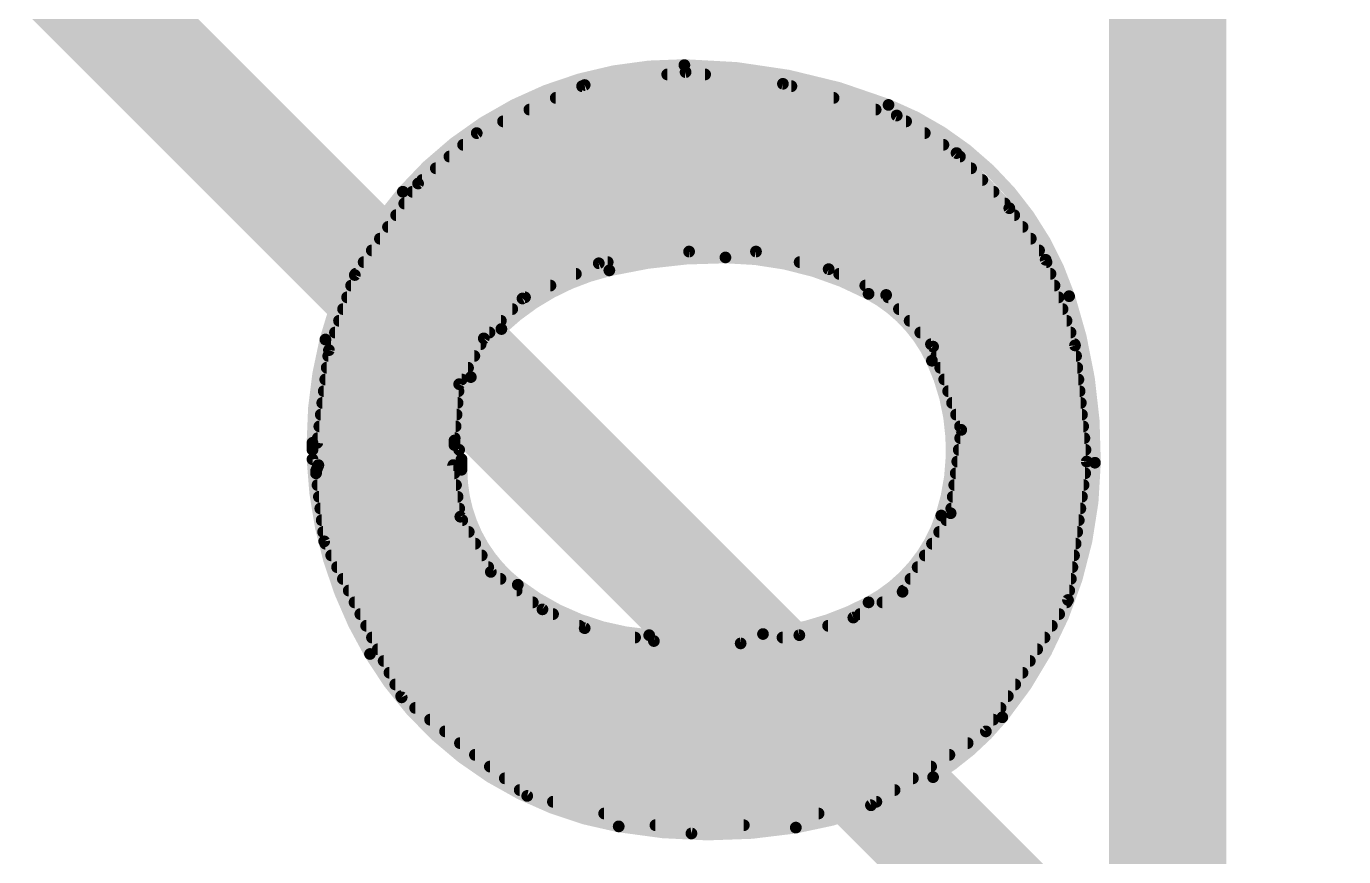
# Model space of a CAD drawing. Extents: x -0.1 to 53.5, y -15.6 to 62.5.
# Drawn here: x 12.007 to 14.859, y 17.229 to 19.027 of the extents above; entities that cross this region are included whole.
import ezdxf

# ---------------------------------------------------------------- set-up
doc = ezdxf.new("R2010")
doc.units = 0
for name, color, linetype in [('1', 12, 'CONTINUOUS'), ('16', 132, 'CONTINUOUS'), ('21', 41, 'CONTINUOUS')]:
    doc.layers.add(name, color=color, linetype=linetype)

msp = doc.modelspace()

# ---------------------------------------------------------------- linework, layer by layer
at = {"layer": '1', "const_width": 0.254}
for points in [[(14.478, 17.653), (14.478, 19.558)], [(14.478, 11.811), (14.478, 17.653)]]:
    msp.add_lwpolyline(points, dxfattribs=at)
at = {"layer": '1', "const_width": 0.127}
for points in [[(14.5415, 17.653, 1), (14.4145, 17.653)], [(14.4145, 17.653, 1), (14.5415, 17.653)]]:
    msp.add_lwpolyline(points, format="xyb", dxfattribs=at)
at = {"layer": '16', "const_width": 0.254}
msp.add_lwpolyline([(14.732, 16.51), (8.89, 22.352)], dxfattribs=at)
at = {"layer": '21'}
for points, const_width in [([(13.4315, 18.9433, 0.2195), (12.8219, 18.669)], 0.0254), ([(13.8735, 18.857, 0.092), (13.4315, 18.9433)], 0.0254), ([(13.4316, 18.9496, 1), (13.4314, 18.937)], 0.0127), ([(13.4349, 18.9344, 1), (13.4333, 18.9218)], 0.0127), ([(13.4314, 18.937, 1), (13.4316, 18.9496)], 0.0127), ([(13.4349, 18.9218, 1), (13.4333, 18.9344)], 0.0127), ([(13.2148, 18.9064, 1), (13.2164, 18.8938)], 0.0127), ([(13.2182, 18.8943, 1), (13.213, 18.9059)], 0.0127), ([(13.3943, 18.9294, 1), (13.3943, 18.9167)], 0.0127), ([(13.4764, 18.9167, 1), (13.4764, 18.9294)], 0.0127), ([(13.6466, 18.9088, 1), (13.6432, 18.8966)], 0.0127), ([(13.6441, 18.8964, 1), (13.6457, 18.909)], 0.0127), ([(13.153, 18.8786, 1), (13.153, 18.8658)], 0.0127), ([(13.21, 18.904, 1), (13.21, 18.8912)], 0.0127), ([(13.6632, 18.8912, 1), (13.6632, 18.904)], 0.0127), ([(13.7545, 18.8658, 1), (13.7545, 18.8786)], 0.0127), ([(13.0959, 18.8532, 1), (13.0959, 18.8405)], 0.0127), ([(13.8457, 18.8405, 1), (13.8457, 18.8532)], 0.0127), ([(14.2646, 18.4429, 0.2224), (13.8735, 18.857)], 0.0254), ([(13.8758, 18.8629, 1), (13.8712, 18.8511)], 0.0127), ([(13.8712, 18.8511, 1), (13.8758, 18.8629)], 0.0127), ([(13.0389, 18.8278, 1), (13.0389, 18.815)], 0.0127), ([(13.8947, 18.8395, 1), (13.8879, 18.8287)], 0.0127), ([(13.8896, 18.828, 1), (13.893, 18.8402)], 0.0127), ([(13.9115, 18.815, 1), (13.9115, 18.8278)], 0.0127), ([(12.9819, 18.8024, 1), (12.9819, 18.7896)], 0.0127), ([(12.9793, 18.8018, 1), (12.9845, 18.7902)], 0.0127), ([(12.986, 18.7912, 1), (12.9778, 18.8008)], 0.0127), ([(13.952, 18.7896, 1), (13.952, 18.8024)], 0.0127), ([(12.9524, 18.777, 1), (12.9524, 18.7643)], 0.0127), ([(13.9924, 18.7643, 1), (13.9924, 18.777)], 0.0127), ([(12.9228, 18.7516, 1), (12.9228, 18.7388)], 0.0127), ([(14.0254, 18.7572, 1), (14.0162, 18.7484)], 0.0127), ([(14.0174, 18.7474, 1), (14.0242, 18.7582)], 0.0127), ([(14.0281, 18.7388, 1), (14.0281, 18.7516)], 0.0127), ([(12.8933, 18.7262, 1), (12.8933, 18.7134)], 0.0127), ([(14.0524, 18.7134, 1), (14.0524, 18.7262)], 0.0127), ([(12.8508, 18.6916, 1), (12.859, 18.682)], 0.0127), ([(12.8601, 18.6832, 1), (12.8497, 18.6904)], 0.0127), ([(12.8637, 18.7008, 1), (12.8637, 18.6881)], 0.0127), ([(14.0767, 18.6881, 1), (14.0767, 18.7008)], 0.0127), ([(12.8219, 18.669, 0.1172), (12.6543, 18.349)], 0.0254), ([(12.8171, 18.6732, 1), (12.8267, 18.6648)], 0.0127), ([(12.8267, 18.6648, 1), (12.8171, 18.6732)], 0.0127), ([(12.825, 18.65, 1), (12.825, 18.6372)], 0.0127), ([(12.8426, 18.6754, 1), (12.8426, 18.6626)], 0.0127), ([(14.101, 18.6626, 1), (14.101, 18.6754)], 0.0127), ([(14.1253, 18.6372, 1), (14.1253, 18.65)], 0.0127), ([(12.8074, 18.6246, 1), (12.8074, 18.6119)], 0.0127), ([(14.1403, 18.6371, 1), (14.1299, 18.6297)], 0.0127), ([(14.1305, 18.629, 1), (14.1397, 18.6378)], 0.0127), ([(14.1458, 18.6119, 1), (14.1458, 18.6246)], 0.0127), ([(12.7898, 18.5992, 1), (12.7898, 18.5864)], 0.0127), ([(14.1637, 18.5864, 1), (14.1637, 18.5992)], 0.0127), ([(12.7723, 18.5738, 1), (12.7723, 18.561)], 0.0127), ([(14.1816, 18.561, 1), (14.1816, 18.5738)], 0.0127), ([(12.7547, 18.5484, 1), (12.7547, 18.5357)], 0.0127), ([(13.4417, 18.5459, 1), (13.4417, 18.5331)], 0.0127), ([(13.4425, 18.5332, 1), (13.4409, 18.5458)], 0.0127), ([(13.588, 18.5457, 1), (13.585, 18.5333)], 0.0127), ([(13.5865, 18.5331, 1), (13.5865, 18.5459)], 0.0127), ([(14.1995, 18.5357, 1), (14.1995, 18.5484)], 0.0127), ([(12.7371, 18.523, 1), (12.7371, 18.5102)], 0.0127), ([(13.2453, 18.5204, 1), (13.2469, 18.5078)], 0.0127), ([(13.2488, 18.5083, 1), (13.2434, 18.5199)], 0.0127), ([(13.5204, 18.5268, 0.0602), (13.269, 18.4988)], 0.0254), ([(13.2654, 18.5102, 1), (13.2654, 18.523)], 0.0127), ([(13.8303, 18.448, 0.1204), (13.5204, 18.5268)], 0.0254), ([(13.5205, 18.5331, 1), (13.5203, 18.5205)], 0.0127), ([(13.5203, 18.5205, 1), (13.5205, 18.5331)], 0.0127), ([(13.6811, 18.523, 1), (13.6811, 18.5102)], 0.0127), ([(13.7465, 18.5072, 1), (13.7413, 18.4956)], 0.0127), ([(13.7424, 18.4952, 1), (13.7454, 18.5076)], 0.0127), ([(14.2198, 18.5238, 1), (14.2078, 18.5196)], 0.0127), ([(14.2086, 18.518, 1), (14.219, 18.5254)], 0.0127), ([(14.2155, 18.5102, 1), (14.2155, 18.523)], 0.0127), ([(12.7126, 18.4923, 1), (12.723, 18.4851)], 0.0127), ([(12.7238, 18.4866, 1), (12.7118, 18.4908)], 0.0127), ([(12.7195, 18.4976, 1), (12.7195, 18.4848)], 0.0127), ([(13.269, 18.4988, 0.1342), (13.0353, 18.3718)], 0.0254), ([(13.1965, 18.4848, 1), (13.1965, 18.4976)], 0.0127), ([(13.2675, 18.505, 1), (13.2705, 18.4926)], 0.0127), ([(13.2705, 18.4926, 1), (13.2675, 18.505)], 0.0127), ([(13.7666, 18.4976, 1), (13.7666, 18.4848)], 0.0127), ([(14.2242, 18.4848, 1), (14.2242, 18.4976)], 0.0127), ([(12.7099, 18.4722, 1), (12.7099, 18.4595)], 0.0127), ([(13.1415, 18.4595, 1), (13.1415, 18.4722)], 0.0127), ([(13.8232, 18.4722, 1), (13.8232, 18.4595)], 0.0127), ([(13.9675, 18.3032, 0.1633), (13.8303, 18.448)], 0.0254), ([(13.8333, 18.4536, 1), (13.8273, 18.4424)], 0.0127), ([(13.8273, 18.4424, 1), (13.8333, 18.4536)], 0.0127), ([(13.8731, 18.4498, 1), (13.8637, 18.4412)], 0.0127), ([(13.8658, 18.4397, 1), (13.871, 18.4513)], 0.0127), ([(14.2329, 18.4595, 1), (14.2329, 18.4722)], 0.0127), ([(14.3205, 18.0823, 0.083), (14.2646, 18.4429)], 0.0254), ([(14.2706, 18.4449, 1), (14.2586, 18.4409)], 0.0127), ([(12.6925, 18.4214, 1), (12.6925, 18.4086)], 0.0127), ([(12.7012, 18.4468, 1), (12.7012, 18.434)], 0.0127), ([(13.0588, 18.4086, 1), (13.0588, 18.4214)], 0.0127), ([(13.0783, 18.4437, 1), (13.0837, 18.4321)], 0.0127), ([(13.0856, 18.4335, 1), (13.0764, 18.4423)], 0.0127), ([(13.0864, 18.434, 1), (13.0864, 18.4468)], 0.0127), ([(13.873, 18.4468, 1), (13.873, 18.434)], 0.0127), ([(13.8961, 18.4214, 1), (13.8961, 18.4086)], 0.0127), ([(14.2416, 18.434, 1), (14.2416, 18.4468)], 0.0127), ([(14.2503, 18.4086, 1), (14.2503, 18.4214)], 0.0127), ([(14.2586, 18.4409, 1), (14.2706, 18.4449)], 0.0127), ([(12.6837, 18.396, 1), (12.6837, 18.3833)], 0.0127), ([(13.0342, 18.3833, 1), (13.0342, 18.396)], 0.0127), ([(13.9192, 18.396, 1), (13.9192, 18.3833)], 0.0127), ([(14.259, 18.3833, 1), (14.259, 18.396)], 0.0127), ([(12.675, 18.3706, 1), (12.675, 18.3578)], 0.0127), ([(13.0353, 18.3718, 0.1209), (12.9692, 18.2677)], 0.0254), ([(13.0095, 18.3578, 1), (13.0095, 18.3706)], 0.0127), ([(13.0309, 18.3764, 1), (13.0397, 18.3672)], 0.0127), ([(13.0397, 18.3672, 1), (13.0309, 18.3764)], 0.0127), ([(13.9423, 18.3706, 1), (13.9423, 18.3578)], 0.0127), ([(14.2677, 18.3578, 1), (14.2677, 18.3706)], 0.0127), ([(12.6543, 18.349, 0.0624), (12.6263, 18.1254)], 0.0254), ([(12.6481, 18.3506, 1), (12.6605, 18.3474)], 0.0127), ([(12.6605, 18.3474, 1), (12.6481, 18.3506)], 0.0127), ([(12.6663, 18.3452, 1), (12.6663, 18.3325)], 0.0127), ([(12.9904, 18.3325, 1), (12.9904, 18.3452)], 0.0127), ([(12.9926, 18.3559, 1), (13.0018, 18.3471)], 0.0127), ([(13.0028, 18.3485, 1), (12.9916, 18.3545)], 0.0127), ([(13.9654, 18.3452, 1), (13.9654, 18.3325)], 0.0127), ([(13.976, 18.3357, 1), (13.964, 18.3317)], 0.0127), ([(13.9653, 18.3294, 1), (13.9747, 18.338)], 0.0127), ([(14.2836, 18.3369, 1), (14.271, 18.3357)], 0.0127), ([(14.2713, 18.3342, 1), (14.2833, 18.3384)], 0.0127), ([(14.2764, 18.3325, 1), (14.2764, 18.3452)], 0.0127), ([(12.6603, 18.3198, 1), (12.6603, 18.3071)], 0.0127), ([(12.6559, 18.3282, 1), (12.6679, 18.324)], 0.0127), ([(12.6682, 18.3253, 1), (12.6556, 18.3269)], 0.0127), ([(12.9767, 18.3071, 1), (12.9767, 18.3198)], 0.0127), ([(13.9878, 17.968, 0.1897), (13.9675, 18.3032)], 0.0254), ([(13.9733, 18.3059, 1), (13.9617, 18.3005)], 0.0127), ([(13.9617, 18.3005, 1), (13.9733, 18.3059)], 0.0127), ([(13.9769, 18.3198, 1), (13.9769, 18.3071)], 0.0127), ([(14.2796, 18.3071, 1), (14.2796, 18.3198)], 0.0127), ([(12.6571, 18.2944, 1), (12.6571, 18.2816)], 0.0127), ([(12.963, 18.2816, 1), (12.963, 18.2944)], 0.0127), ([(13.9855, 18.2944, 1), (13.9855, 18.2816)], 0.0127), ([(14.2822, 18.2816, 1), (14.2822, 18.2944)], 0.0127), ([(12.6539, 18.269, 1), (12.6539, 18.2563)], 0.0127), ([(12.9692, 18.2677, 0.0828), (12.9438, 18.1102)], 0.0254), ([(12.9501, 18.2519, 1), (12.9375, 18.2529)], 0.0127), ([(12.9382, 18.2554, 1), (12.9494, 18.2494)], 0.0127), ([(12.9493, 18.2563, 1), (12.9493, 18.269)], 0.0127), ([(12.9632, 18.2697, 1), (12.9752, 18.2657)], 0.0127), ([(12.9752, 18.2657, 1), (12.9632, 18.2697)], 0.0127), ([(13.9941, 18.269, 1), (13.9941, 18.2563)], 0.0127), ([(14.2847, 18.2563, 1), (14.2847, 18.269)], 0.0127), ([(12.6506, 18.2436, 1), (12.6506, 18.2309)], 0.0127), ([(12.9425, 18.2309, 1), (12.9425, 18.2436)], 0.0127), ([(14.0027, 18.2436, 1), (14.0027, 18.2309)], 0.0127), ([(14.2873, 18.2309, 1), (14.2873, 18.2436)], 0.0127), ([(12.6442, 18.1928, 1), (12.6442, 18.1801)], 0.0127), ([(12.6474, 18.2182, 1), (12.6474, 18.2054)], 0.0127), ([(12.9383, 18.1801, 1), (12.9383, 18.1928)], 0.0127), ([(12.9404, 18.2054, 1), (12.9404, 18.2182)], 0.0127), ([(14.0112, 18.2182, 1), (14.0112, 18.2054)], 0.0127), ([(14.0198, 18.1928, 1), (14.0198, 18.1801)], 0.0127), ([(14.2899, 18.2054, 1), (14.2899, 18.2182)], 0.0127), ([(14.2924, 18.1801, 1), (14.2924, 18.1928)], 0.0127), ([(12.641, 18.1674, 1), (12.641, 18.1547)], 0.0127), ([(12.9362, 18.1547, 1), (12.9362, 18.1674)], 0.0127), ([(14.0284, 18.1674, 1), (14.0284, 18.1547)], 0.0127), ([(14.295, 18.1547, 1), (14.295, 18.1674)], 0.0127), ([(12.6378, 18.142, 1), (12.6378, 18.1292)], 0.0127), ([(12.94, 18.1305, 1), (12.9274, 18.1305)], 0.0127), ([(12.9341, 18.1292, 1), (12.9341, 18.142)], 0.0127), ([(14.0287, 18.142, 1), (14.0287, 18.1292)], 0.0127), ([(14.0373, 18.1526, 1), (14.0247, 18.1542)], 0.0127), ([(14.025, 18.1514, 1), (14.037, 18.1554)], 0.0127), ([(14.2976, 18.1292, 1), (14.2976, 18.142)], 0.0127), ([(12.6263, 18.1166, 1), (12.6263, 18.1039)], 0.0127), ([(12.6326, 18.1254, 1), (12.62, 18.1254)], 0.0127), ([(12.62, 18.1254, 1), (12.6326, 18.1254)], 0.0127), ([(12.62, 18.1102, 1), (12.6326, 18.1102)], 0.0127), ([(12.6366, 18.1317, 1), (12.6364, 18.1191)], 0.0127), ([(12.6302, 18.1262, 1), (12.6428, 18.1246)], 0.0127), ([(12.9274, 18.131, 1), (12.94, 18.13)], 0.0127), ([(12.9274, 18.1204, 1), (12.94, 18.1204)], 0.0127), ([(12.9336, 18.1141, 1), (12.9338, 18.1267)], 0.0127), ([(12.9375, 18.1102, 1), (12.9501, 18.1102)], 0.0127), ([(12.9438, 18.1039, 1), (12.9438, 18.1166)], 0.0127), ([(14.0255, 18.1166, 1), (14.0255, 18.1039)], 0.0127), ([(14.3001, 18.1039, 1), (14.3001, 18.1166)], 0.0127), ([(12.6263, 18.0963, 1), (12.6263, 18.0835)], 0.0127), ([(12.6263, 18.0899, 0.1246), (12.7508, 17.6682)], 0.0254), ([(12.6326, 18.0901, 1), (12.62, 18.0897)], 0.0127), ([(12.639, 18.0836, 1), (12.639, 18.0709)], 0.0127), ([(12.6449, 18.0749, 1), (12.6331, 18.0795)], 0.0127), ([(12.9374, 18.0781, 1), (12.9248, 18.0763)], 0.0127), ([(12.9311, 18.0709, 1), (12.9311, 18.0836)], 0.0127), ([(12.9552, 18.0899, 1), (12.9426, 18.0899)], 0.0127), ([(12.9489, 18.0835, 1), (12.9489, 18.0963)], 0.0127), ([(14.0223, 18.0912, 1), (14.0223, 18.0785)], 0.0127), ([(14.1199, 17.5311, 0.1703), (14.3205, 18.0823)], 0.0254), ([(14.309, 18.0839, 1), (14.2964, 18.0857)], 0.0127), ([(14.2964, 18.0842, 1), (14.309, 18.0854)], 0.0127), ([(14.3027, 18.0785, 1), (14.3027, 18.0912)], 0.0127), ([(14.3142, 18.0824, 1), (14.3268, 18.0822)], 0.0127), ([(14.3268, 18.0822, 1), (14.3142, 18.0824)], 0.0127), ([(12.6281, 18.0668, 1), (12.6399, 18.0622)], 0.0127), ([(12.634, 18.0658, 1), (12.634, 18.053)], 0.0127), ([(12.6403, 18.0602, 1), (12.6277, 18.0586)], 0.0127), ([(12.6403, 18.0645, 1), (12.6277, 18.0645)], 0.0127), ([(12.6277, 18.0594, 1), (12.6403, 18.0594)], 0.0127), ([(12.9335, 18.053, 1), (12.9335, 18.0658)], 0.0127), ([(12.9489, 18.067, 0.2316), (13.0708, 17.8181)], 0.0254), ([(12.9552, 18.067, 1), (12.9426, 18.067)], 0.0127), ([(12.9426, 18.067, 1), (12.9552, 18.067)], 0.0127), ([(14.0191, 18.0658, 1), (14.0191, 18.053)], 0.0127), ([(14.2993, 18.053, 1), (14.2993, 18.0658)], 0.0127), ([(12.6371, 18.0404, 1), (12.6371, 18.0277)], 0.0127), ([(12.937, 18.0277, 1), (12.937, 18.0404)], 0.0127), ([(14.0158, 18.0404, 1), (14.0158, 18.0277)], 0.0127), ([(14.2958, 18.0277, 1), (14.2958, 18.0404)], 0.0127), ([(12.6401, 18.015, 1), (12.6401, 18.0023)], 0.0127), ([(12.9405, 18.0023, 1), (12.9405, 18.015)], 0.0127), ([(14.0126, 18.015, 1), (14.0126, 18.0023)], 0.0127), ([(14.2924, 18.0023, 1), (14.2924, 18.015)], 0.0127), ([(12.6432, 17.9896, 1), (12.6432, 17.9768)], 0.0127), ([(12.6462, 17.9642, 1), (12.6462, 17.9515)], 0.0127), ([(12.952, 17.9685, 1), (12.9408, 17.9623)], 0.0127), ([(12.9401, 17.9645, 1), (12.9527, 17.9663)], 0.0127), ([(12.944, 17.9768, 1), (12.944, 17.9896)], 0.0127), ([(12.9506, 17.9515, 1), (12.9506, 17.9642)], 0.0127), ([(13.8303, 17.78, 0.1942), (13.9878, 17.968)], 0.0254), ([(13.9818, 17.97, 1), (13.9938, 17.966)], 0.0127), ([(13.9938, 17.966, 1), (13.9818, 17.97)], 0.0127), ([(13.9988, 17.9642, 1), (13.9988, 17.9515)], 0.0127), ([(14.0018, 17.9738, 1), (14.0144, 17.9722)], 0.0127), ([(14.0135, 17.9697, 1), (14.0027, 17.9763)], 0.0127), ([(14.0094, 17.9896, 1), (14.0094, 17.9768)], 0.0127), ([(14.2855, 17.9515, 1), (14.2855, 17.9642)], 0.0127), ([(14.2889, 17.9768, 1), (14.2889, 17.9896)], 0.0127), ([(12.6493, 17.9388, 1), (12.6493, 17.9261)], 0.0127), ([(12.9646, 17.9261, 1), (12.9646, 17.9388)], 0.0127), ([(13.9832, 17.9388, 1), (13.9832, 17.9261)], 0.0127), ([(14.2821, 17.9261, 1), (14.2821, 17.9388)], 0.0127), ([(12.6574, 17.9149, 1), (12.646, 17.9093)], 0.0127), ([(12.6454, 17.9113, 1), (12.658, 17.9129)], 0.0127), ([(12.6542, 17.9134, 1), (12.6542, 17.9006)], 0.0127), ([(12.9787, 17.9006, 1), (12.9787, 17.9134)], 0.0127), ([(13.9677, 17.9134, 1), (13.9677, 17.9006)], 0.0127), ([(14.2786, 17.9006, 1), (14.2786, 17.9134)], 0.0127), ([(12.6668, 17.888, 1), (12.6668, 17.8753)], 0.0127), ([(12.9927, 17.8753, 1), (12.9927, 17.888)], 0.0127), ([(13.9522, 17.888, 1), (13.9522, 17.8753)], 0.0127), ([(14.2752, 17.8753, 1), (14.2752, 17.888)], 0.0127), ([(12.6795, 17.8626, 1), (12.6795, 17.8498)], 0.0127), ([(13.0161, 17.8511, 1), (13.0087, 17.8409)], 0.0127), ([(13.0068, 17.8498, 1), (13.0068, 17.8626)], 0.0127), ([(13.9366, 17.8626, 1), (13.9366, 17.8498)], 0.0127), ([(14.2717, 17.8498, 1), (14.2717, 17.8626)], 0.0127), ([(12.6921, 17.8372, 1), (12.6921, 17.8244)], 0.0127), ([(13.0068, 17.8429, 1), (13.018, 17.8491)], 0.0127), ([(13.0333, 17.8244, 1), (13.0333, 17.8372)], 0.0127), ([(13.0708, 17.8181, 0.1478), (13.3553, 17.7089)], 0.0254), ([(13.0747, 17.8231, 1), (13.0669, 17.8131)], 0.0127), ([(13.0669, 17.8131, 1), (13.0747, 17.8231)], 0.0127), ([(13.9211, 17.8372, 1), (13.9211, 17.8244)], 0.0127), ([(14.2683, 17.8244, 1), (14.2683, 17.8372)], 0.0127), ([(12.7047, 17.8118, 1), (12.7047, 17.7991)], 0.0127), ([(13.0683, 17.7991, 1), (13.0683, 17.8118)], 0.0127), ([(13.8986, 17.8062, 1), (13.9094, 17.7996)], 0.0127), ([(13.9055, 17.8118, 1), (13.9055, 17.7991)], 0.0127), ([(13.9069, 17.7973, 1), (13.9011, 17.8085)], 0.0127), ([(14.2649, 17.7991, 1), (14.2649, 17.8118)], 0.0127), ([(12.7173, 17.7864, 1), (12.7173, 17.7736)], 0.0127), ([(13.1033, 17.7736, 1), (13.1033, 17.7864)], 0.0127), ([(13.1268, 17.7706, 1), (13.1216, 17.759)], 0.0127), ([(13.1205, 17.7597, 1), (13.1279, 17.7699)], 0.0127), ([(13.6017, 17.7114, 0.0995), (13.8303, 17.78)], 0.0254), ([(13.8273, 17.7856, 1), (13.8333, 17.7744)], 0.0127), ([(13.8333, 17.7744, 1), (13.8273, 17.7856)], 0.0127), ([(13.8603, 17.7864, 1), (13.8603, 17.7736)], 0.0127), ([(14.2558, 17.786, 1), (14.2684, 17.7842)], 0.0127), ([(14.2675, 17.7817, 1), (14.2567, 17.7885)], 0.0127), ([(14.2589, 17.7736, 1), (14.2589, 17.7864)], 0.0127), ([(12.7299, 17.761, 1), (12.7299, 17.7482)], 0.0127), ([(12.7425, 17.7356, 1), (12.7425, 17.7229)], 0.0127), ([(13.1471, 17.7482, 1), (13.1471, 17.761)], 0.0127), ([(13.2041, 17.7229, 1), (13.2041, 17.7356)], 0.0127), ([(13.7427, 17.7356, 1), (13.7427, 17.7229)], 0.0127), ([(13.7944, 17.7526, 1), (13.8002, 17.7414)], 0.0127), ([(13.7993, 17.741, 1), (13.7953, 17.753)], 0.0127), ([(13.8118, 17.761, 1), (13.8118, 17.7482)], 0.0127), ([(14.2272, 17.7229, 1), (14.2272, 17.7356)], 0.0127), ([(14.243, 17.7482, 1), (14.243, 17.761)], 0.0127), ([(12.7551, 17.7102, 1), (12.7551, 17.6974)], 0.0127), ([(13.2168, 17.7303, 1), (13.2144, 17.7179)], 0.0127), ([(13.213, 17.7183, 1), (13.2182, 17.7299)], 0.0127), ([(13.3247, 17.6974, 1), (13.3247, 17.7102)], 0.0127), ([(13.3553, 17.7089, 0.0416), (13.6017, 17.7114)], 0.0254), ([(13.3558, 17.7152, 1), (13.3548, 17.7026)], 0.0127), ([(13.3548, 17.7026, 1), (13.3558, 17.7152)], 0.0127), ([(13.6011, 17.7177, 1), (13.6023, 17.7051)], 0.0127), ([(13.6023, 17.7051, 1), (13.6011, 17.7177)], 0.0127), ([(13.644, 17.7102, 1), (13.644, 17.6974)], 0.0127), ([(13.6784, 17.7149, 1), (13.6824, 17.7029)], 0.0127), ([(13.6813, 17.7026, 1), (13.6795, 17.7152)], 0.0127), ([(14.2113, 17.6974, 1), (14.2113, 17.7102)], 0.0127), ([(12.7677, 17.6848, 1), (12.7677, 17.672)], 0.0127), ([(13.3657, 17.7025, 1), (13.3653, 17.6899)], 0.0127), ([(13.3643, 17.69, 1), (13.3667, 17.7024)], 0.0127), ([(13.5525, 17.6974, 1), (13.5543, 17.6848)], 0.0127), ([(13.5532, 17.6848, 1), (13.5536, 17.6974)], 0.0127), ([(14.1954, 17.672, 1), (14.1954, 17.6848)], 0.0127), ([(12.7508, 17.6682, 0.2183), (13.2893, 17.2949)], 0.0254), ([(12.7563, 17.6714, 1), (12.7453, 17.665)], 0.0127), ([(12.7453, 17.665, 1), (12.7563, 17.6714)], 0.0127), ([(12.7803, 17.6594, 1), (12.7803, 17.6467)], 0.0127), ([(14.1795, 17.6467, 1), (14.1795, 17.6594)], 0.0127), ([(12.7929, 17.634, 1), (12.7929, 17.6212)], 0.0127), ([(14.1637, 17.6212, 1), (14.1637, 17.634)], 0.0127), ([(12.8056, 17.6086, 1), (12.8056, 17.5958)], 0.0127), ([(14.1478, 17.5958, 1), (14.1478, 17.6086)], 0.0127), ([(12.8182, 17.5832, 1), (12.8182, 17.5705)], 0.0127), ([(12.8233, 17.5793, 1), (12.8155, 17.5693)], 0.0127), ([(12.8137, 17.5715, 1), (12.8251, 17.5771)], 0.0127), ([(14.1319, 17.5705, 1), (14.1319, 17.5832)], 0.0127), ([(12.8486, 17.5578, 1), (12.8486, 17.545)], 0.0127), ([(13.97, 17.4015, 0.0859), (14.1199, 17.5311)], 0.0254), ([(14.1248, 17.5271, 1), (14.115, 17.5351)], 0.0127), ([(14.1161, 17.545, 1), (14.1161, 17.5578)], 0.0127), ([(12.8809, 17.5324, 1), (12.8809, 17.5196)], 0.0127), ([(12.9133, 17.507, 1), (12.9133, 17.4943)], 0.0127), ([(14.0877, 17.4953, 1), (14.0809, 17.5059)], 0.0127), ([(14.0843, 17.4943, 1), (14.0843, 17.507)], 0.0127), ([(14.1002, 17.5196, 1), (14.1002, 17.5324)], 0.0127), ([(14.115, 17.5351, 1), (14.1248, 17.5271)], 0.0127), ([(12.9456, 17.4816, 1), (12.9456, 17.4688)], 0.0127), ([(14.0448, 17.4688, 1), (14.0448, 17.4816)], 0.0127), ([(14.0789, 17.504, 1), (14.0897, 17.4972)], 0.0127), ([(12.978, 17.4562, 1), (12.978, 17.4434)], 0.0127), ([(14.0053, 17.4434, 1), (14.0053, 17.4562)], 0.0127), ([(13.0103, 17.4308, 1), (13.0103, 17.4181)], 0.0127), ([(13.9658, 17.4181, 1), (13.9658, 17.4308)], 0.0127), ([(13.0427, 17.4054, 1), (13.0427, 17.3926)], 0.0127), ([(13.6728, 17.2923, 0.0949), (13.97, 17.4015)], 0.0254), ([(13.9263, 17.3926, 1), (13.9263, 17.4054)], 0.0127), ([(13.9667, 17.4069, 1), (13.9733, 17.3961)], 0.0127), ([(13.9733, 17.3961, 1), (13.9667, 17.4069)], 0.0127), ([(13.075, 17.38, 1), (13.075, 17.3672)], 0.0127), ([(13.0926, 17.3671, 1), (13.0898, 17.3547)], 0.0127), ([(13.0873, 17.3559, 1), (13.0951, 17.3659)], 0.0127), ([(13.8867, 17.3672, 1), (13.8867, 17.38)], 0.0127), ([(13.1468, 17.3546, 1), (13.1468, 17.3419)], 0.0127), ([(13.832, 17.3459, 1), (13.8388, 17.3353)], 0.0127), ([(13.8364, 17.3343, 1), (13.8344, 17.3469)], 0.0127), ([(13.8472, 17.3419, 1), (13.8472, 17.3546)], 0.0127), ([(13.2578, 17.3292, 1), (13.2578, 17.3164)], 0.0127), ([(13.722, 17.3164, 1), (13.722, 17.3292)], 0.0127), ([(13.2893, 17.2949, 0.0851), (13.6728, 17.2923)], 0.0254), ([(13.2904, 17.3012, 1), (13.2882, 17.2886)], 0.0127), ([(13.2882, 17.2886, 1), (13.2904, 17.3012)], 0.0127), ([(13.3689, 17.3038, 1), (13.3689, 17.291)], 0.0127), ([(13.4458, 17.2859, 1), (13.4478, 17.2733)], 0.0127), ([(13.4454, 17.2734, 1), (13.4482, 17.2858)], 0.0127), ([(13.5602, 17.291, 1), (13.5602, 17.3038)], 0.0127), ([(13.6718, 17.2986, 1), (13.6738, 17.286)], 0.0127), ([(13.6738, 17.286, 1), (13.6718, 17.2986)], 0.0127)]:
    msp.add_lwpolyline(points, format="xyb", dxfattribs=dict(at, const_width=const_width))
at = {"layer": '21', "const_width": 0.0254}
for points in [[(13.2156, 18.9001), (13.4341, 18.9281)], [(13.4341, 18.9281), (13.6449, 18.9027)], [(12.9819, 18.796), (13.2156, 18.9001)], [(13.3943, 18.923), (13.4764, 18.923)], [(13.6449, 18.9027), (13.8913, 18.8341)], [(13.153, 18.8722), (13.7545, 18.8722)], [(13.21, 18.8976), (13.6632, 18.8976)], [(13.0959, 18.8468), (13.8457, 18.8468)], [(13.0389, 18.8214), (13.9115, 18.8214)], [(13.8913, 18.8341), (14.0208, 18.7528)], [(12.8549, 18.6868), (12.9819, 18.796)], [(12.9819, 18.796), (13.952, 18.796)], [(12.9524, 18.7706), (13.9924, 18.7706)], [(12.9228, 18.7452), (14.0281, 18.7452)], [(14.0208, 18.7528), (14.1351, 18.6334)], [(12.8933, 18.7198), (14.0524, 18.7198)], [(12.7178, 18.4887), (12.8549, 18.6868)], [(12.8637, 18.6944), (14.0767, 18.6944)], [(12.825, 18.6436), (14.1253, 18.6436)], [(12.8426, 18.669), (14.101, 18.669)], [(12.8074, 18.6182), (14.1458, 18.6182)], [(14.1351, 18.6334), (14.2138, 18.5217)], [(12.7898, 18.5928), (14.1637, 18.5928)], [(12.7723, 18.5674), (14.1816, 18.5674)], [(12.7547, 18.542), (14.1995, 18.542)], [(13.4417, 18.5395), (13.2461, 18.5141)], [(13.5865, 18.5395), (13.4417, 18.5395)], [(13.7439, 18.5014), (13.5865, 18.5395)], [(12.7371, 18.5166), (13.2654, 18.5166)], [(13.2461, 18.5141), (13.081, 18.4379)], [(13.6811, 18.5166), (14.2155, 18.5166)], [(13.8684, 18.4455), (13.7439, 18.5014)], [(14.2138, 18.5217), (14.2773, 18.3363)], [(12.6619, 18.3261), (12.7178, 18.4887)], [(12.7195, 18.4912), (13.1965, 18.4912)], [(13.7666, 18.4912), (14.2242, 18.4912)], [(12.7099, 18.4658), (13.1415, 18.4658)], [(13.8232, 18.4658), (14.2329, 18.4658)], [(13.97, 18.3337), (13.8684, 18.4455)], [(12.6925, 18.415), (13.0588, 18.415)], [(12.7012, 18.4404), (13.0864, 18.4404)], [(13.081, 18.4379), (12.9972, 18.3515)], [(13.873, 18.4404), (14.2416, 18.4404)], [(13.8961, 18.415), (14.2503, 18.415)], [(12.6837, 18.3896), (13.0342, 18.3896)], [(13.9192, 18.3896), (14.259, 18.3896)], [(12.675, 18.3642), (13.0095, 18.3642)], [(13.9423, 18.3642), (14.2677, 18.3642)], [(12.6663, 18.3388), (12.9904, 18.3388)], [(12.9972, 18.3515), (12.9438, 18.2524)], [(13.9654, 18.3388), (14.2764, 18.3388)], [(14.031, 18.1534), (13.97, 18.3337)], [(14.2773, 18.3363), (14.3027, 18.0848)], [(12.6365, 18.1254), (12.6619, 18.3261)], [(12.6603, 18.3134), (12.9767, 18.3134)], [(13.9769, 18.3134), (14.2796, 18.3134)], [(12.6571, 18.288), (12.963, 18.288)], [(13.9855, 18.288), (14.2822, 18.288)], [(12.6539, 18.2626), (12.9493, 18.2626)], [(12.9438, 18.2524), (12.9337, 18.1305)], [(13.9941, 18.2626), (14.2847, 18.2626)], [(12.6506, 18.2372), (12.9425, 18.2372)], [(14.0027, 18.2372), (14.2873, 18.2372)], [(12.6442, 18.1864), (12.9383, 18.1864)], [(12.6474, 18.2118), (12.9404, 18.2118)], [(14.0112, 18.2118), (14.2899, 18.2118)], [(14.0198, 18.1864), (14.2924, 18.1864)], [(12.641, 18.161), (12.9362, 18.161)], [(14.0284, 18.161), (14.295, 18.161)], [(12.6378, 18.1356), (12.9341, 18.1356)], [(12.9337, 18.1305), (12.9337, 18.1204)], [(14.0081, 17.973), (14.031, 18.1534)], [(14.0287, 18.1356), (14.2976, 18.1356)], [(12.6263, 18.1102), (12.6263, 18.1254)], [(12.9438, 18.1102), (12.6263, 18.1102)], [(12.9337, 18.1204), (12.6365, 18.1254)], [(14.0255, 18.1102), (14.3001, 18.1102)], [(12.6263, 18.0899), (12.9489, 18.0899)], [(12.634, 18.0645), (12.639, 18.0772)], [(12.639, 18.0772), (12.9311, 18.0772)], [(12.9311, 18.0772), (12.9464, 17.9654)], [(12.9489, 18.0899), (12.9489, 18.067)], [(14.0223, 18.0848), (14.3027, 18.0848)], [(14.3027, 18.0848), (14.2621, 17.7851)], [(12.634, 18.0594), (12.634, 18.0645)], [(12.6517, 17.9121), (12.634, 18.0594)], [(12.634, 18.0594), (12.9335, 18.0594)], [(14.0191, 18.0594), (14.2993, 18.0594)], [(12.6371, 18.034), (12.937, 18.034)], [(14.0158, 18.034), (14.2958, 18.034)], [(12.6401, 18.0086), (12.9405, 18.0086)], [(14.0126, 18.0086), (14.2924, 18.0086)], [(12.6432, 17.9832), (12.944, 17.9832)], [(12.6462, 17.9578), (12.9506, 17.9578)], [(12.9464, 17.9654), (13.0124, 17.846)], [(13.904, 17.8029), (14.0081, 17.973)], [(13.9988, 17.9578), (14.2855, 17.9578)], [(14.0094, 17.9832), (14.2889, 17.9832)], [(12.6493, 17.9324), (12.9646, 17.9324)], [(13.9832, 17.9324), (14.2821, 17.9324)], [(12.8194, 17.5743), (12.6517, 17.9121)], [(12.6542, 17.907), (12.9787, 17.907)], [(13.9677, 17.907), (14.2786, 17.907)], [(12.6668, 17.8816), (12.9927, 17.8816)], [(13.9522, 17.8816), (14.2752, 17.8816)], [(12.6795, 17.8562), (13.0068, 17.8562)], [(13.0124, 17.846), (13.1242, 17.7648)], [(13.9366, 17.8562), (14.2717, 17.8562)], [(12.6921, 17.8308), (13.0333, 17.8308)], [(13.9211, 17.8308), (14.2683, 17.8308)], [(12.7047, 17.8054), (13.0683, 17.8054)], [(13.7973, 17.747), (13.904, 17.8029)], [(13.9055, 17.8054), (14.2649, 17.8054)], [(12.7173, 17.78), (13.1033, 17.78)], [(13.1242, 17.7648), (13.2156, 17.7241)], [(13.8603, 17.78), (14.2589, 17.78)], [(14.2621, 17.7851), (14.0843, 17.5006)], [(12.7299, 17.7546), (13.1471, 17.7546)], [(12.7425, 17.7292), (13.2041, 17.7292)], [(13.6804, 17.7089), (13.7973, 17.747)], [(13.7427, 17.7292), (14.2272, 17.7292)], [(13.8118, 17.7546), (14.243, 17.7546)], [(12.7551, 17.7038), (13.3247, 17.7038)], [(13.2156, 17.7241), (13.3655, 17.6962)], [(13.5534, 17.6911), (13.6804, 17.7089)], [(13.644, 17.7038), (14.2113, 17.7038)], [(12.7677, 17.6784), (14.1954, 17.6784)], [(13.3655, 17.6962), (13.5534, 17.6911)], [(12.7803, 17.653), (14.1795, 17.653)], [(12.7929, 17.6276), (14.1637, 17.6276)], [(12.8056, 17.6022), (14.1478, 17.6022)], [(12.8182, 17.5768), (14.1319, 17.5768)], [(13.0912, 17.3609), (12.8194, 17.5743)], [(12.8486, 17.5514), (14.1161, 17.5514)], [(12.8809, 17.526), (14.1002, 17.526)], [(12.9133, 17.5006), (14.0843, 17.5006)], [(14.0843, 17.5006), (13.8354, 17.3406)], [(12.9456, 17.4752), (14.0448, 17.4752)], [(12.978, 17.4498), (14.0053, 17.4498)], [(13.0103, 17.4244), (13.9658, 17.4244)], [(13.0427, 17.399), (13.9263, 17.399)], [(13.075, 17.3736), (13.8867, 17.3736)], [(13.4468, 17.2796), (13.0912, 17.3609)], [(13.1468, 17.3482), (13.8472, 17.3482)], [(13.8354, 17.3406), (13.4468, 17.2796)], [(13.2578, 17.3228), (13.722, 17.3228)], [(13.3689, 17.2974), (13.5602, 17.2974)]]:
    msp.add_lwpolyline(points, dxfattribs=at)

doc.saveas('drawing.dxf')
